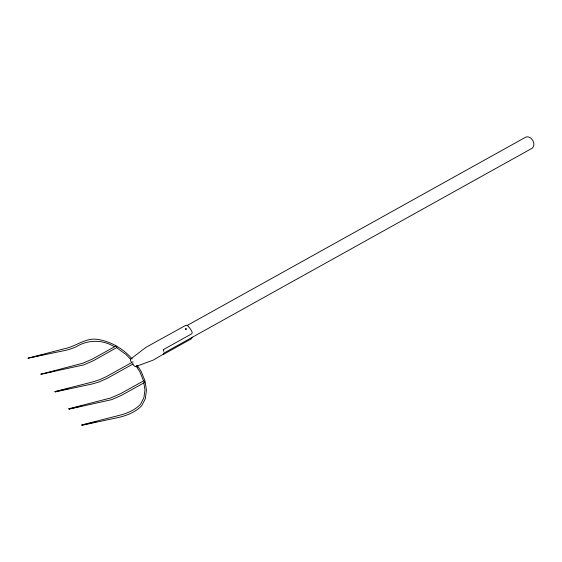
<?xml version="1.0" encoding="UTF-8"?>
<svg xmlns="http://www.w3.org/2000/svg" width="562" height="562" viewBox="0 0 562 562"><rect width="100%" height="100%" fill="white"/><g stroke="black" fill="none" stroke-linecap="round" stroke-linejoin="round"><path stroke-width="0.84" d="M163.465 354.067L153.166 360.13L135.997 366.417M132.161 358.928C123.366 348.819 111.185 341.584 97.893 339.441L97.858 339.434C85.564 337.312 76.179 346.522 64.714 348.637L28.114 358.163L65.466 350.379C69.203 349.55 72.842 348.278 76.334 346.712C87.855 339.589 102.593 339.455 114.241 346.663M143.984 382.848L121.322 395.437L111.613 399.659L69.098 409.157L68.922 408.75L110.812 397.931L120.43 393.751L143.837 380.748L144.743 382.427M137.184 365.3L140.999 371.089L144.961 380.762L146.45 390.288L145.298 398.865L141.596 405.876C135.618 412.037 127.412 415.297 119.221 417.306L82.066 425.286L81.926 424.907L118.477 415.564C126.52 413.583 134.599 410.408 140.479 404.352L143.9 397.748L144.968 389.887L143.809 382.511M116.896 347.625L115.934 346.009L92.526 359.006L82.909 363.192L40.991 374.201L83.703 364.921L93.418 360.692L116.636 347.632M41.216 374.397L41.047 374.004M55.273 391.897L55.076 391.51L55.252 391.911L92.407 383.916L99.13 381.942L107.475 378.191L133.264 363.867M68.95 408.75L69.14 409.108M82.087 425.272L81.961 424.914M163.753 353.898L163.359 354.439L191.839 338.542M28.304 358.366L28.142 357.987M191.6 337.678L192.141 337.172M187.174 325.468L525.849 137.086C531.455 135.147 536.647 144.462 532.137 148.256L163.577 353.259M133.124 361.766L106.583 376.505L99.678 379.701L92.969 381.865L55.076 391.51M163.156 349.733L191.551 333.933L192.148 333.118L192.035 331.882A6.407 2.072 60.9 0 0 188.544 326.775M28.219 358.177L42.466 354.826M41.103 374.215L54.514 371.061M55.16 391.714L68.571 388.56M69.014 408.953L81.581 405.996M81.982 425.097L96.228 421.753M135.568 366.635L134.297 366.017L132.302 363.762M117.149 348.047L126.043 354.545L130.82 359.518M188.389 326.325L186.514 325.208L185.643 325.412L145.958 347.323L130.482 359.174L130.426 360.354L131.649 362.792M136.643 365.707L137.578 367.112M136.109 366.108L139.805 371.679L143.549 380.867M163.416 349.943L163.823 351.412M185.383 328.953C186.401 331.06 187.188 327.33 185.383 328.953"/></g></svg>
